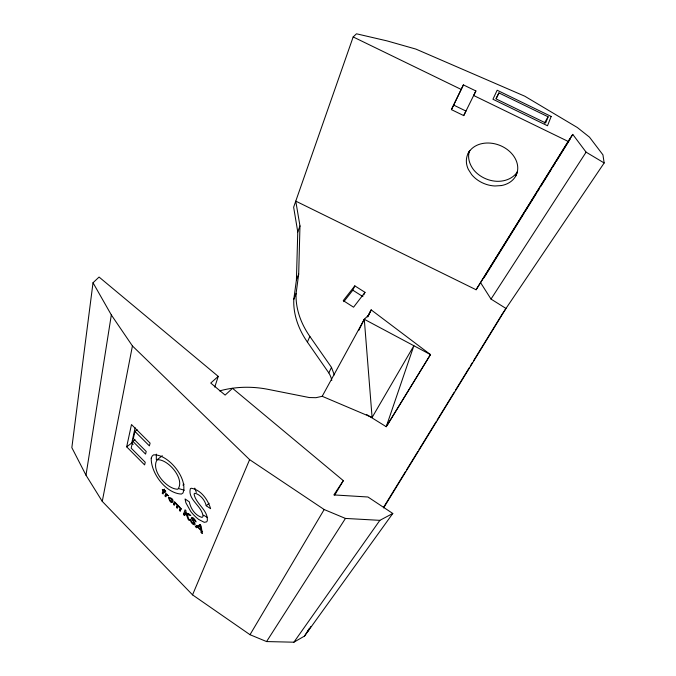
<?xml version="1.0" encoding="UTF-8"?>
<svg xmlns="http://www.w3.org/2000/svg" width="676" height="676" viewBox="0 0 676 676"><rect width="100%" height="100%" fill="white"/><g stroke="black" fill="none" stroke-linecap="round" stroke-linejoin="round"><path stroke-width="1.01" d="M331.798 380.394A26.06 21.37 24.6 0 0 328.815 372.907L307.394 342.081A85.269 65.09 26.9 0 1 293.798 299.367L296.088 293.528L298.691 274.076L299.967 225.911L295.767 201.127L476.098 289.75L572.766 134.397L586.1 152.159L604.158 162.967L502.352 313.841L473.623 360.646M293.798 299.367L296.418 279.974L297.77 231.944L293.637 207.219L353.168 36.943L356.489 33.8L386.968 40.873L415.875 49.086L524.745 96.186L577.329 127.511L589.48 137.144L602.933 154.846L604.158 162.967M156.333 454.137L156.325 459.697M93.026 282.754L71.842 447.656L85.987 475.177L102.262 501.381L192.542 594.863L250.01 634.705L266.572 641.566L293.899 642.2L304.546 636.057L392.79 513.473L367.972 497.004L333.868 494.917L343.324 480.653L232.552 388.32L225.125 395.08L210.751 383.047L218.247 376.388L99.068 277.05L93.026 282.754L111.329 314.94L132.428 345.943L249.613 459.646L324.176 509.535L345.453 518.433L379.861 520.343L392.79 513.473M85.987 475.177L111.329 314.94M102.262 501.381L132.428 345.943M134.946 439.561L132.741 441.225L131.186 448.146L145.256 462.3L144.605 464.894L126.665 446.828L131.482 424.553L150.097 443.126L149.396 445.881L134.93 431.432L137.169 429.75M126.665 446.828L131.761 442.974L135.149 427.756M134.93 431.432L133.333 438.563L146.219 451.483L145.568 454.095L132.741 441.225M162.984 490.776L162.299 489.441L163.136 490.277L163.888 489.593L165.772 491.283L164.192 490.607L164.986 492.796L163.82 491.621L163.119 493.995L162.282 493.15L162.984 490.776L164.403 489.627M165.079 495.973L165.941 493.117L166.6 494.393L168.704 495.897L166.566 495.026L165.907 496.818L165.079 495.973L167.192 494.24M173.47 504.457L174.374 501.634L180.526 507.946L180.914 509.003L180.264 511.335L179.427 510.481L180.036 508.42L179.233 507.059L177.982 506.527L177.281 508.318L176.444 507.465L177.044 505.394L176.233 504.034L174.999 503.502L174.307 505.31L173.47 504.457L175.574 502.707M469.786 150.444C466.93 157.06 469.567 164.614 473.792 170.014A26.254 20.652 21.3 0 0 496.928 181.312C504.786 181.548 513.118 178.599 517.436 171.704L515.518 176.419M214.748 387.103L218.247 376.388M366.519 414.481L386.233 426.708L388.455 422.373M183.433 514.512L185.063 509.78L186.052 510.777L185.199 513.219L189.483 514.242L190.767 515.534L187.176 514.698L189.288 520.402L188.072 519.202L186.348 514.495L184.886 514.149L184.413 515.501L183.433 514.512L186.23 512.146M297.77 231.944L299.967 225.911M296.418 279.974L298.691 274.076M548.109 116.796L545.642 122.981L496.125 98.933L498.922 92.916L548.109 116.796L544.417 123.125M192.542 594.863L249.613 459.646M307.394 342.081L309.853 336.411A85.903 65.234 26.9 0 1 296.088 293.528M343.847 301.648L352.821 290.19L354.815 285.863L364.989 292.328L363.756 294.905M468.189 153.334L469.051 151.5M475.896 90.964L463.719 115.604L451.424 109.622L463.406 84.897L475.896 90.964L473.656 95.493L568.119 141.402L572.766 134.397M451.424 109.622L463.406 84.897M328.815 372.907L331.485 367.389L309.853 336.411M463.719 115.604L465.967 111.058L453.731 105.11M358.702 330.539L364.288 319.275L368.606 315.1L371.217 309.904L430.468 354.596L387.779 424.351M367.668 316.968L371.217 309.904L367.778 316.419M496.04 98.468L498.922 92.916M322.199 396.297L364.288 319.275L430.468 354.596L386.233 426.708L413.881 345.74L372.096 417.489L322.199 396.297L315.971 397.691L309.27 397.547L268.178 389.376A101.037 89.697 23.7 0 0 219.649 390.889M250.01 634.705L324.176 509.535M334.696 495.119L343.324 480.653M304.546 636.057L308.966 628.849M383.554 507.346L405.659 471.349M406.766 469.55L417.81 451.543M418.917 449.743L436.045 421.849M437.152 420.05L454.28 392.148M455.387 390.348L469.203 367.845M470.302 366.046L472.516 362.446M307.495 631.95L310.808 626.559M383.588 507.938L505.986 308.45L491.013 299.079L480.661 282.788M476.098 289.75L568.119 141.402M483.957 277.87L523.976 213.43M525.083 211.639L536.203 193.742M537.31 191.95L539.533 188.367M540.648 186.584L551.76 168.679M552.875 166.887L555.097 163.313M556.204 161.522L570.105 139.146M266.572 641.566L345.453 518.433M491.013 299.079L586.1 152.159M293.899 642.2L379.861 520.343M364.989 292.328L353.565 307.2L343.256 300.617L354.815 285.863M157.162 459.739C150.326 470.082 166.845 489.458 177.864 489.213C185.401 479.301 168.087 458.81 157.162 459.739L162.291 455.708M200.468 524.779L196.454 527.686L195.356 526.57L200.028 524.872L201.161 526.012L202.285 533.584L201.186 532.468L202.58 531.26M196.454 527.686L199.935 524.669M198.22 526.976L200.333 526.207L200.797 529.57L198.22 526.976L200.316 525.168M195.356 526.57L196.75 525.37M206.239 505.749C204.921 500.215 200.535 494.68 194.925 493.21L194.08 493.979C195.618 503.899 208.36 510.042 207.295 520.816L206.619 521.847L204.253 522.328L198.659 519.438A19.342 7.808 50.6 0 1 190.776 511.529L185.917 502.868L185.055 498.956L189.356 501.905C190.531 508.563 195.339 515.627 202.065 517.41L203.028 516.523C202.42 506.172 187.396 499.606 190.345 488.74L191.24 488.241C200.933 489.694 207.997 499.851 210.625 508.698L206.239 505.749L209.121 503.29M186.348 514.495L187.751 513.312M187.176 514.698L188.579 513.507M184.886 514.149L186.28 512.957M184.413 515.501L186.508 513.726M179.427 510.481L181.531 508.715M176.444 507.465L178.548 505.707M162.282 493.15L164.403 491.427M163.136 490.277L164.555 489.128M182.892 485.081L184.066 484.177M184.404 490.235L178.878 488.63M353.168 36.943L461.1 89.393M207.498 517.537L203.586 515.197M352.821 290.19L362.936 296.62M131.761 442.974L133.189 444.419M197.679 527.195L200.924 530.474L201.186 532.468M331.485 367.389L334.307 374.926M196.353 492.415L194.806 488.114M364.288 319.275L372.096 417.489M192.119 518.475C192.761 519.988 197.814 526.714 193.235 524.441A4.597 1.808 50.5 0 1 191.342 522.54L189.973 519.548L191.004 520.267C194.299 527.119 195.381 522.506 191.181 518.416C191.3 514.977 196.116 520.292 195.989 521.965L193.75 519.193L192.119 518.475M169.389 498.474L169.98 500.325L172.076 501.727L171.721 499.564L170.039 498.161L169.389 498.474M151.221 458.134C150.807 473.115 165.924 493.48 181.464 494.055L183.01 492.948C188.3 478.692 168.358 453.968 153.553 454.863L152.117 456.114L151.221 458.134M168.552 497.629C171.484 508.572 176.926 497.866 168.552 497.629M551.177 116.458L547.501 125.753L492.939 99.245L497.173 90.238L551.177 116.458M501.355 185.57L494.942 185.984A26.389 20.66 21.4 0 1 471.687 174.636L468.367 169.465A26.389 20.66 21.4 0 1 482.301 143.54A26.389 20.66 21.4 0 1 515.923 159.95A26.389 20.66 21.4 0 1 501.355 185.57"/></g></svg>
